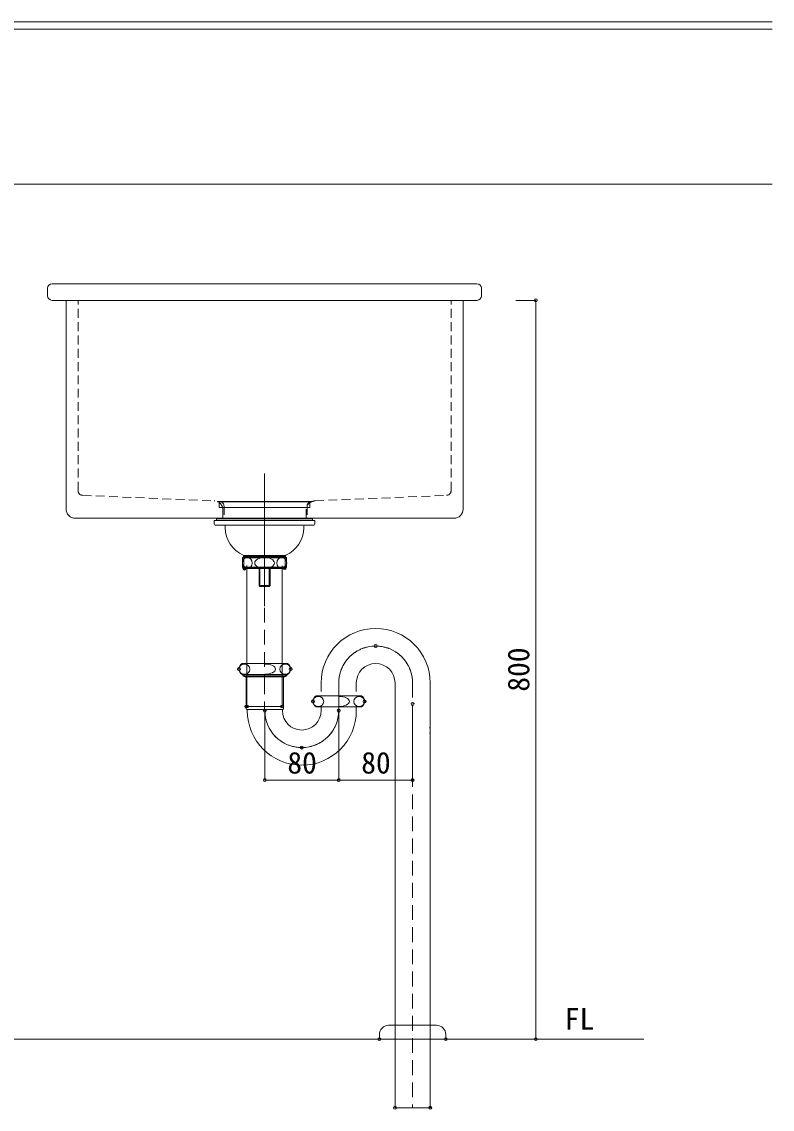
# Model space of a CAD drawing. Units: millimetres, scale not verified. Extents: x -1603 to 1603, y -1099 to 1081.
# Drawn here: x 791 to 1603, y -153 to 1024 of the extents above; entities that cross this region are included whole.
import ezdxf
from ezdxf.enums import TextEntityAlignment as Align

# ---------------------------------------------------------------- set-up
doc = ezdxf.new("R2010")
doc.units = ezdxf.units.MM
doc.header["$LTSCALE"] = 8
doc.header["$PDMODE"] = 32
doc.header["$PDSIZE"] = 3.2
doc.linetypes.add('DASHED1', pattern=[1.8, 1.2, -0.6])
doc.linetypes.add('DASHED2', pattern=[3, 2, -1])
doc.layers.add('0-0', color=7, linetype='Continuous', lineweight=15)
doc.layers.add('F-0', color=7, linetype='Continuous', lineweight=15)
doc.styles.add('ＭＳ ゴシック', font='')
doc.styles.get('ＭＳ ゴシック').set_extended_font_data('MS Gothic')

msp = doc.modelspace()

# ---------------------------------------------------------------- linework, layer by layer
at = {"layer": '0-0'}
for p, q in [((818.467, 727.405), (818.467, 735.405)), ((823.467, 740.405), (1283.467, 740.405)), ((1288.467, 727.405), (1288.467, 735.405)), ((823.467, 722.405), (1283.467, 722.405)), ((838.467, 496.405), (838.467, 722.405)), ((1268.467, 496.405), (1268.467, 722.405)), ((1347.22, 722.405), (1325.494, 722.405)), ((1347.22, 722.405), (1347.22, -77.591)), ((1053.467, 535.016), (1053.467, 423.433)), ((1053.467, 522.607), (1053.467, 391.419)), ((1002.467, 504.575), (1002.467, 504.075)), ((1002.467, 504.575), (1104.467, 504.575)), ((1002.467, 504.075), (1104.467, 504.075)), ((1004.467, 504.073), (1004.467, 498.075)), ((1004.467, 498.075), (1102.467, 498.075)), ((1102.467, 504.073), (1102.467, 498.075)), ((1104.467, 504.575), (1104.467, 504.075)), ((1258.467, 486.405), (848.467, 486.405)), ((998.967, 483.705), (998.967, 479.905)), ((999.167, 483.905), (1107.767, 483.905)), ((1001.467, 485.905), (1001.467, 483.905)), ((1003.967, 486.405), (1102.967, 486.405)), ((1004.467, 486.405), (1102.467, 486.405)), ((1107.967, 483.705), (1107.967, 479.905)), ((999.967, 478.905), (1106.967, 478.905)), ((1010.967, 477.905), (1010.967, 476.105)), ((1095.967, 477.905), (1095.967, 476.105)), ((1053.456, 448.905), (1053.456, 426.905)), ((1053.456, 448.905), (1053.456, 396.989)), ((1031.044, 444.905), (1029.565, 443.426)), ((1029.565, 443.426), (1029.565, 433.384)), ((1029.565, 443.426), (1077.368, 443.426)), ((1031.044, 446.073), (1075.889, 446.073)), ((1031.044, 445.412), (1031.044, 444.905)), ((1031.044, 444.905), (1075.889, 444.905)), ((1031.044, 444.905), (1031.044, 431.905)), ((1032.164, 443.905), (1074.747, 443.905)), ((1075.889, 445.412), (1075.889, 444.905)), ((1075.889, 444.905), (1077.368, 443.426)), ((1075.889, 444.905), (1075.889, 431.905)), ((1077.368, 443.426), (1077.368, 433.384)), ((1031.044, 431.905), (1029.565, 433.384)), ((1029.565, 433.384), (1077.368, 433.384)), ((1031.044, 431.905), (1075.889, 431.905)), ((1031.717, 432.605), (1031.717, 431.905)), ((1031.717, 432.605), (1075.217, 432.605)), ((1075.217, 431.905), (1031.717, 431.905)), ((1032.164, 431.905), (1074.747, 431.905)), ((1034.417, 432.605), (1034.417, 435.153)), ((1034.417, 432.605), (1034.417, 282.605)), ((1047.467, 413.6), (1047.467, 431.905)), ((1058.522, 431.905), (1058.522, 412.655)), ((1059.467, 413.6), (1059.467, 431.905)), ((1072.517, 432.605), (1072.517, 435.061)), ((1072.517, 432.605), (1072.517, 282.605)), ((1075.217, 432.605), (1075.217, 431.905)), ((1075.889, 431.905), (1077.368, 433.384)), ((1059.467, 413.6), (1047.467, 413.6)), ((1048.412, 412.655), (1058.522, 412.655)), ((1058.522, 412.655), (1059.467, 413.6)), ((1034.417, 381.105), (1034.417, 332.605)), ((1072.517, 381.105), (1072.517, 332.605)), ((1053.792, 329.105), (1029.292, 329.105)), ((1053.792, 329.105), (1078.292, 329.105)), ((1029.292, 317.105), (1053.792, 317.105)), ((1029.89, 317.105), (1029.89, 315.805)), ((1029.89, 315.805), (1053.792, 315.805)), ((1029.89, 315.805), (1031.969, 314.605)), ((1031.369, 314.951), (1031.369, 317.105)), ((1031.969, 314.605), (1053.792, 314.605)), ((1033.592, 280.605), (1033.592, 314.605)), ((1078.292, 317.105), (1053.792, 317.105)), ((1077.693, 315.805), (1053.792, 315.805)), ((1075.615, 314.605), (1053.792, 314.605)), ((1073.992, 280.605), (1073.992, 314.605)), ((1077.693, 315.805), (1075.615, 314.605)), ((1076.214, 314.951), (1076.214, 317.105)), ((1077.693, 317.105), (1077.693, 315.805)), ((1114.742, 308.105), (1114.742, 298.805)), ((1114.742, 308.105), (1114.742, 298.805)), ((1133.792, 278.105), (1133.792, 308.105)), ((1133.792, 278.105), (1133.792, 308.105)), ((1152.842, 308.105), (1152.842, 298.805)), ((1152.842, 308.105), (1152.842, 298.805)), ((1194.742, 308.105), (1194.742, 259.497)), ((1232.842, 308.205), (1232.842, 259.497)), ((1133.792, 294.105), (1109.292, 294.105)), ((1133.792, 294.105), (1158.292, 294.105)), ((1034.417, 282.605), (1072.517, 282.605)), ((1034.667, 279.202), (1053.792, 279.202)), ((1072.917, 279.202), (1053.792, 279.202)), ((1053.792, 202.969), (1053.792, 278.105)), ((1109.292, 282.105), (1133.792, 282.105)), ((1114.742, 278.105), (1114.742, 282.105)), ((1158.292, 282.105), (1133.792, 282.105)), ((1133.792, 202.969), (1133.792, 278.105)), ((1152.842, 278.105), (1152.842, 282.105)), ((1213.792, 202.969), (1213.792, 278.105)), ((1194.742, 259.497), (1194.742, -129.821)), ((1232.842, -129.821), (1232.842, 259.497)), ((1053.792, 202.969), (1133.792, 202.969)), ((1133.792, 202.969), (1213.792, 202.969)), ((1187.792, -62.591), (1213.792, -62.591)), ((1239.792, -62.591), (1213.792, -62.591)), ((1464.037, -77.591), (497.083, -77.591)), ((1249.792, -77.591), (1213.792, -77.591)), ((1249.792, -72.591), (1249.792, -77.591)), ((1347.22, -77.591), (1325.494, -77.591)), ((1194.742, -129.821), (1194.742, -151.895)), ((1232.842, -129.821), (1232.842, -151.895)), ((1213.792, -151.895), (1194.742, -151.895)), ((1213.792, -151.895), (1232.842, -151.895))]:
    msp.add_line(p, q, dxfattribs=at)
at = {"layer": '0-0', "linetype": 'DASHED1'}
for p, q in [((851.467, 516.263), (851.467, 722.405)), ((1255.467, 516.263), (1255.467, 722.405)), ((856.322, 511.265), (998.756, 505.263)), ((1108.178, 505.263), (1250.612, 511.265)), ((1008.467, 495.267), (1008.467, 486.405)), ((1009.582, 499.577), (1009.582, 486.405)), ((1098.467, 495.267), (1098.467, 486.405)), ((1099.582, 499.577), (1099.582, 486.405))]:
    msp.add_line(p, q, dxfattribs=at)
at = {"layer": '0-0', "linetype": 'DASHED2'}
for p, q in [((1053.467, 437.605), (1053.467, 327.605)), ((1133.842, 308.105), (1133.842, 298.805))]:
    msp.add_line(p, q, dxfattribs=at)
at = {"layer": '0-0'}
for points in [[(1001.467, 485.905), (1105.467, 485.905), (1105.467, 483.905)], [(1048.412, 431.905), (1048.412, 412.655), (1047.467, 413.6)], [(1177.792, -72.591), (1177.792, -77.591), (1213.792, -77.591)]]:
    msp.add_lwpolyline(points, dxfattribs=at)
at = {"layer": '0-0', "linetype": 'DASHED2'}
for points in [[(1053.467, 437.605), (1053.467, 311.957), (1053.467, 278.105)], [(1213.842, 308.205), (1213.842, 259.497), (1213.842, -151.895)]]:
    msp.add_lwpolyline(points, dxfattribs=at)
at = {"layer": '0-0'}
for centre, radius, start, end in [((823.467, 735.405), 5, 90, 180), ((1283.467, 735.405), 5, 0, 90), ((823.467, 727.405), 5, 180, 270), ((1283.467, 727.405), 5, 270, 0), ((848.467, 496.405), 10, 180, 270), ((1258.467, 496.405), 10, 270, 0), ((999.167, 483.705), 0.2, 90, 180), ((1003.967, 485.905), 0.5, 90, 180), ((1102.967, 485.905), 0.5, 0, 90), ((1107.767, 483.705), 0.2, 0, 90), ((999.967, 479.905), 1, 180, 270), ((1009.967, 477.905), 1, 0, 90), ((1043.467, 476.105), 32.5, 180, 246.37983), ((1063.467, 476.105), 32.5, 293.62017, 0), ((1096.967, 477.905), 1, 90, 180), ((1106.967, 479.905), 1, 270, 0), ((1037.456, 437.905), 8, 131.40962, 228.59038), ((1030.044, 445.412), 1, 0, 66.37983), ((1069.456, 437.905), 8, 311.40962, 48.59038), ((1076.889, 445.412), 1, 113.62017, 180), ((1173.792, 308.105), 59.05, 0, 180), ((1173.792, 308.105), 40, 0, 180), ((1032.685, 323.105), 6.893, 119.48713, 240.51287), ((1074.899, 323.105), 6.893, 299.48713, 60.51287), ((1173.792, 308.105), 20.95, 0, 180), ((1112.685, 288.105), 6.893, 119.48713, 240.51287), ((1154.899, 288.105), 6.893, 299.48713, 60.51287), ((1035.592, 280.605), 2, 180, 224.56131), ((1032.742, 277.798), 2, 0, 44.56131), ((1093.792, 278.105), 59.05, 180, 0), ((1093.792, 278.105), 40, 180, 0), ((1074.842, 277.798), 2, 135.43869, 180), ((1093.792, 278.105), 20.95, 180, 0), ((1071.992, 280.605), 2, 315.43869, 0), ((1223.317, 237.816), 23.681, 66.28332, 68.12053), ((1223.317, 231.816), 23.681, 66.28332, 68.12053), ((1187.792, -72.591), 10, 90, 180), ((1239.792, -72.591), 10, 0, 90)]:
    msp.add_arc(centre, radius, start, end, dxfattribs=at)
at = {"layer": '0-0', "linetype": 'DASHED1'}
for centre, radius, start, end in [((856.467, 516.263), 5, 180, 268.34269), ((1250.467, 516.263), 5, 271.65731, 0), ((998.467, 495.267), 10, 0, 88.34269), ((1004.582, 499.577), 5, 0, 88.6832), ((1108.467, 495.267), 10, 91.65731, 180), ((1104.582, 499.577), 5, 91.3168, 180)]:
    msp.add_arc(centre, radius, start, end, dxfattribs=at)
at = {"layer": '0-0', "linetype": 'DASHED2'}
for centre, start, end in [((1173.792, 308.105), 0, 180), ((1093.792, 278.105), 180, 0)]:
    msp.add_arc(centre, 39.95, start, end, dxfattribs=at)
at = {"layer": '0-0'}
for centre, major_axis, ratio in [((1034.812, 437.905), (0, -6), 0.892761), ((1053.456, 437.905), (10.665, 0), 0.562569), ((1072.099, 437.905), (0, -6), 0.892761), ((1031.641, 323.105), (-5.849, 0), 0.940262), ((1075.943, 323.105), (5.849, 0), 0.940262), ((1111.641, 288.105), (-5.849, 0), 0.940262), ((1155.943, 288.105), (5.849, 0), 0.940262)]:
    msp.add_ellipse(centre, major_axis=major_axis, ratio=ratio, dxfattribs=at)
for centre, major_axis, start_param, end_param in [((1053.792, 323.105), (-11.565, 0), 1.57079633, 4.71238898), ((1053.792, 323.105), (11.565, 0), 4.71238898, 7.85398163), ((1133.792, 288.105), (11.565, 0), 4.71238898, 7.85398163), ((1133.792, 288.105), (-11.565, 0), 1.57079633, 4.71238898)]:
    msp.add_ellipse(centre, major_axis=major_axis, ratio=0.475571, start_param=start_param, end_param=end_param, dxfattribs=at)
for p in [(1347.22, 722.405), (1031.717, 432.605), (1031.717, 432.605), (1031.717, 431.905), (1075.217, 432.605), (1173.792, 348.105), (1173.792, 348.105), (1025.792, 323.105), (1081.792, 323.105), (1033.592, 282.605), (1034.417, 282.605), (1072.517, 282.605), (1105.792, 288.105), (1161.792, 288.105), (1213.792, 285.347), (1053.792, 278.105), (1133.792, 278.105), (1093.792, 238.105), (1053.792, 202.969), (1133.792, 202.969), (1213.792, 202.969), (1177.792, -77.591), (1249.792, -77.591), (1347.22, -77.591), (1194.742, -151.895), (1232.842, -151.895), (1232.842, -151.895)]:
    msp.add_point(p, dxfattribs=at)
at = {"layer": 'F-0'}
for p, q in [((1603.255, 1024.057), (-1603.338, 1024.057)), ((1603.255, 1016.057), (-1603.338, 1016.057)), ((1603.255, 848.057), (-1603.338, 848.057))]:
    msp.add_line(p, q, dxfattribs=at)

# ---------------------------------------------------------------- texts
at = {"layer": '0-0', "style": 'ＭＳ ゴシック'}
msp.add_text('800', height=23.46, rotation=90, dxfattribs=at).set_placement((1347.22, 298.657), align=Align.BOTTOM_LEFT)
for s, p in [('80', (1078.167, 202.969)), ('80', (1158.167, 202.969)), ('FL', (1378.58, -74.321))]:
    msp.add_text(s, height=23.46, dxfattribs=at).set_placement(p, align=Align.BOTTOM_LEFT)

doc.saveas('drawing.dxf')
